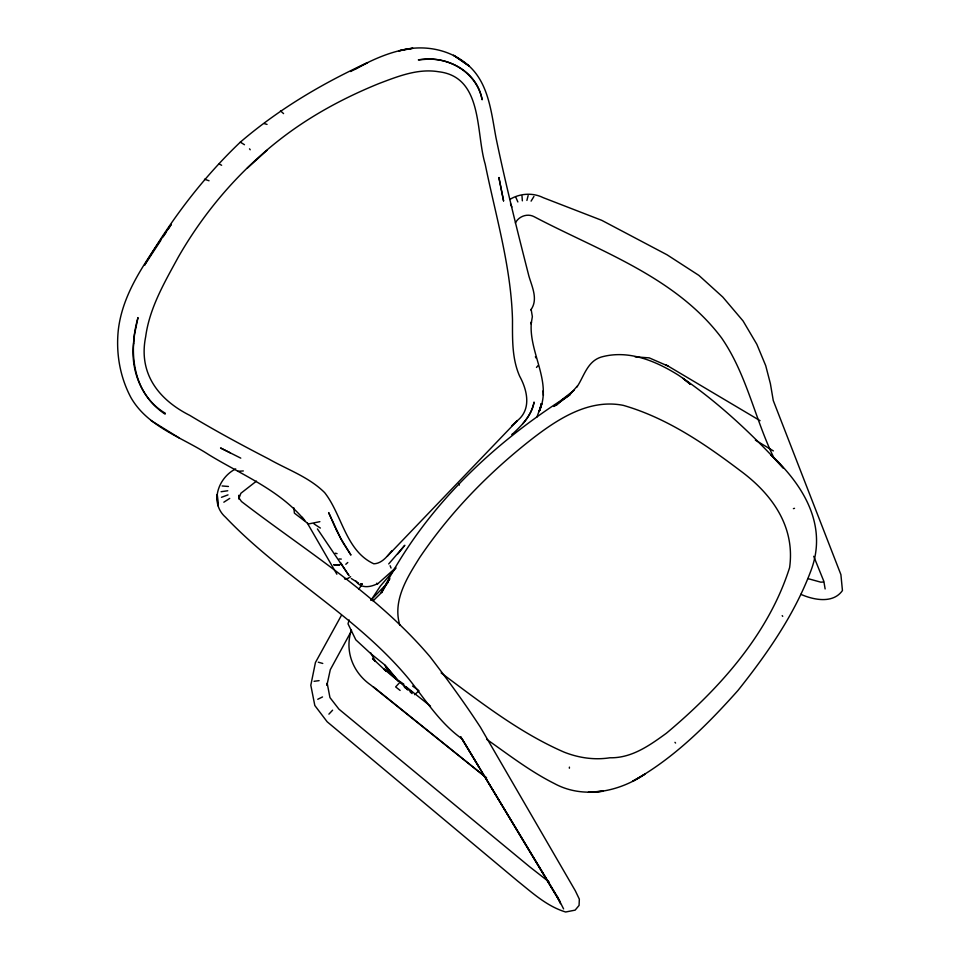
<?xml version="1.0" encoding="UTF-8"?>
<svg xmlns="http://www.w3.org/2000/svg" width="960" height="960" viewBox="0 0 960 960"><rect width="100%" height="100%" fill="white"/><g stroke="black" fill="none" stroke-linecap="round" stroke-linejoin="round"><path stroke-width="1.44" d="M569.376 768.228L569.4 767.124M536.928 417.06L541.704 403.74L539.1 411.564C552.888 381.96 528.24 352.32 531.396 321.948L531.132 323.976L532.356 316.632L531.156 309.42M543.408 395.316L543.096 390.828M541.104 404.088L540.024 410.112L541.092 403.764M577.308 386.328L577.02 386.904C584.148 376.116 587.304 361.38 601.212 357.06C628.368 349.44 655.512 360.876 678.336 375.12C717.24 401.232 751.632 433.56 783.276 468L770.844 454.74C803.472 485.316 828.432 525.744 810.6 571.56C794.088 615.24 766.86 654.168 737.952 690.48C707.172 724.992 673.524 758.652 632.724 781.212L644.88 774.156C618.744 791.952 583.116 799.284 554.256 783.48C530.112 771.36 508.704 754.764 486.672 739.32M351.42 629.904C344.472 650.832 352.692 672.384 370.752 685.02L486.648 777.972L373.344 686.772M526.908 200.436L528.132 195.528M349.128 619.932L348.024 623.832L355.8 639.816L370.992 653.832L384.336 664.56L397.944 680.184L403.836 684.192M530.796 309.948C538.392 299.568 532.092 286.956 528.924 276.204C517.188 230.232 505.632 184.188 495.996 137.724C491.124 111.816 488.652 81.648 466.512 63.804C447.84 48.516 421.872 44.388 398.892 50.868L412.884 48.276C390.564 50.82 370.044 60.672 350.688 71.532M351.516 630.756L330.288 669.708L326.916 685.284L327.204 683.28L329.952 697.584L338.94 709.164L529.86 866.952L549 881.892M341.352 615.48L315.432 662.52L310.812 685.236L314.82 705.516L327.156 721.776L517.728 881.124C532.56 892.98 547.08 906.42 565.668 912L575.136 910.128L579.072 905.436L579.336 899.148L575.292 890.736L480.408 727.2C464.628 702.996 447.552 679.632 429.984 656.688C376.968 594.168 305.904 551.016 241.488 501.528L238.824 497.736L238.944 495.228L238.74 498.972L240.876 493.272L256.464 481.128M373.44 600.264L373.044 600.924L380.148 593.94L389.82 578.604L381.492 592.848C423 509.568 491.784 443.736 569.964 394.788L553.86 406.464L570.384 394.032L577.14 386.256M531.084 201.132L533.928 196.476M160.728 240.492L144.528 265.188C170.892 220.116 202.452 178.188 240.312 142.152C278.544 109.368 322.008 83.556 367.692 62.616L354.6 69.552M163.152 236.796L166.392 231.852M168.012 229.392L171.252 224.448M371.412 599.58L380.424 586.008L396.012 568.02M358.704 589.38L361.176 585.66M171.204 224.46C149.388 257.052 122.832 289.968 118.272 330.36C115.896 353.316 119.976 376.908 130.812 397.344L131.4 398.388C148.308 427.092 182.22 437.388 208.68 454.62C241.644 474.828 279.744 489.9 304.812 520.572L302.016 517.2M522.804 423.744C528.12 417.468 532.536 410.22 534.06 402.048C531.864 415.608 521.484 425.652 511.932 434.604L512.856 433.68M397.932 553.788L404.82 545.268L388.704 563.94M387.444 556.08L517.116 420.864C531.672 409.524 527.376 390.3 519.708 376.32C511.836 358.572 512.496 338.868 512.496 319.884C511.152 266.868 495.648 215.676 485.172 164.04C475.62 132.588 483.336 76.824 438.48 71.724C417.876 68.304 397.728 76.44 378.852 83.592C343.236 98.064 309.096 116.544 278.82 140.352C238.068 172.26 204 212.256 178.284 257.136C164.628 282.252 149.532 307.86 145.68 336.684C138.24 373.224 158.292 399.504 189.756 415.368C215.484 430.896 241.956 445.152 268.656 458.94C287.556 469.704 308.976 477.024 324.66 492.636C342.204 514.92 345.636 550.896 373.848 563.808C381.876 563.508 387.144 556.38 391.884 550.764M536.484 367.452L538.032 365.604M515.376 222.972C518.772 216.216 527.568 213.096 534.24 216.756C599.652 251.196 675.468 276.696 721.512 337.836C746.652 374.136 754.752 418.5 773.844 457.776M405.852 687.552L400.164 682.032L395.64 686.904L400.116 690.432M328.908 714.144L332.604 710.184M370.764 600.336L388.08 582.42M556.704 405.084L561.708 399.888L574.008 390.324M395.532 567.96L377.664 583.884L376.728 583.2M511.692 425.856L517.116 420.864M247.272 168.192L267 150.312M345.804 564.288L347.796 562.488M414.552 694.68L419.064 690.78M235.704 468.888C217.944 477.804 209.388 502.98 225.576 517.272C282.024 576.648 356.628 615.792 409.08 679.296C425.76 700.224 439.92 723.108 462.048 738.852L559.836 901.524L460.68 736.68M223.836 502.2L229.728 498.408M350.616 576.684L347.292 578.784L344.496 578.7M341.448 563.676L339.348 564.948L333.672 564.792L339.552 564.732M509.784 199.464C519.66 193.392 532.728 192.408 543.18 197.652L601.752 220.332L667.044 254.796L698.856 275.376L722.82 297.084L743.064 320.952L756.828 344.28L765.72 365.676L770.388 383.64L773.268 400.548L840.9 574.608L842.448 590.544C833.016 603.972 813.624 599.964 800.796 594.312M317.76 699.276L322.524 696.948M221.484 497.304L228.012 494.88M377.592 583.644C370.308 587.316 360.912 588.936 355.716 580.836M319.872 521.676L308.508 523.956L294.408 513.156L293.772 507.708M793.404 508.632L794.52 508.344M221.076 491.724L227.748 490.752M314.052 681.3L319.104 680.64M823.536 581.964L820.848 582.18L807.828 578.58M237.984 471.276L243.324 470.94M344.712 578.676L347.508 578.568M339.108 558.96L341.304 559.08M635.076 356.832L649.224 357.876L668.208 366.132M222.096 485.964L228.432 486.48M406.824 689.436L407.94 689.7C401.352 681.012 388.644 676.968 385.008 665.052M335.316 553.2L337.08 553.632M264.144 123.576L267.048 124.392M318.288 662.196L322.752 663.456M204.492 179.22L209.04 180.768M358.56 583.116L351.288 578.532M230.22 452.82L220.548 447.972L240.768 458.136M219.228 163.968L221.628 165.276M665.928 364.788L760.056 420.66M755.376 440.136L773.376 450.912M240.312 142.152L244.464 144.72M150.912 420.468L179.364 438.036M314.088 523.944L320.364 528.06M404.28 686.352L412.62 692.532M404.412 687.3L407.94 689.7M412.548 686.04L418.296 690.12M396.516 679.188L383.628 668.952L385.944 671.004L372.528 658.5L375.456 661.392L370.548 652.632M405.9 686.628L430.512 706.164M441.144 672.936C480.18 701.94 519.18 732.552 563.976 752.088C578.556 757.872 594.36 760.236 609.924 757.776C631.68 758.244 649.56 745.452 666.36 733.26C719.136 689.064 768.456 634.332 789.6 567.624C795.36 526.512 771.936 493.932 740.04 470.52C704.484 443.64 666.588 417.828 623.292 405.36C589.62 398.688 559.02 418.224 533.532 437.76C489.828 471.672 450.72 511.608 419.712 557.52C407.172 577.524 392.352 600.684 399.852 625.272M690.48 384.384L683.088 378.396L690.456 384.336M280.488 110.844L283.572 113.604M409.98 691.644L412.02 693.576M385.932 666.132L398.172 681.216M674.976 742.332L675.564 743.04M782.196 615.624L782.724 616.356M249.516 148.812L250.212 149.772M317.412 528.912L348.972 575.568L340.5 562.644M460.944 737.244L478.728 766.656M484.14 775.608L557.58 897.096L563.592 908.916M535.368 356.736L536.196 358.152M336.864 574.2L307.44 523.284M335.712 528.876L342.972 542.628L350.952 555.084L340.632 538.284L328.632 512.592L331.404 518.844M515.952 197.568L517.86 201.948M557.58 897.096L560.448 903.66M510.492 203.772L511.884 206.988M331.944 520.092L335.172 527.616M813.72 556.296L823.824 581.268L825.132 588.96M390.12 565.716L391.044 568.032M522 196.044L522.36 200.844M133.596 343.572C130.38 371.004 141.852 398.724 165.096 414.144L165.3 413.256C132.492 393.936 128.208 351.096 138 317.58L134.508 334.392L133.596 343.572M426.336 59.268L418.344 59.88C445.896 54.924 477.144 70.632 482.136 99.792C477.144 74.088 451.68 57.708 426.336 59.268M603.168 791.196L588.432 792.252L603.144 791.28M361.68 583.884L360.768 583.668L362.328 584.244L361.68 583.884M457.212 57.66L453.504 55.26L468.888 65.868L457.212 57.66M503.568 200.868L498.9 177.564L503.568 200.868M459.324 484.776L459.168 483.84L459.312 484.788M217.932 505.584L217.272 494.664L217.932 505.584"/></g></svg>
